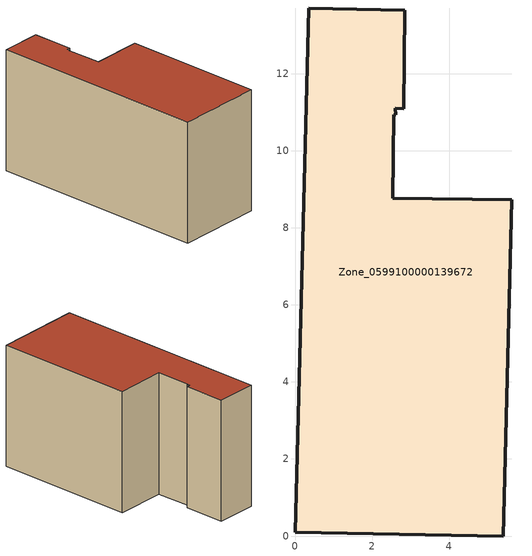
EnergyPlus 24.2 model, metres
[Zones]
Zone_0599100000139672
 floor ground (C_G): 0,0.09 0.36,13.7 2.85,13.64 2.82,11.09 2.6,11.1 2.62,10.93 2.56,10.93 2.53,8.76 5.63,8.73 5.4,0 z0
 wall outside (C_F): 0.36,13.7 0,0.09 5.4,0 5.63,8.73 2.53,8.76 2.56,10.93 2.62,10.93 2.6,11.1 2.82,11.09 2.85,13.64 0.36,13.7 z0:7.59
 roof outside (C_R): 2.62,10.93 2.6,11.1 2.82,11.09 2.85,13.64 0.36,13.7 0,0.09 5.4,0 5.63,8.73 2.53,8.76 2.56,10.93 z7.59
[BUILDING]
Pand.0599100000139672: North Axis=0; Terrain=City; Loads Convergence Tolerance Value=0.04; Temperature Convergence Tolerance Value=0.4; Solar Distribution=FullExterior; Maximum Number of Warmup Days=25; Minimum Number of Warmup Days=1
[Site:Location]
Rotterdam.The.Hague.AP_ZH_NLD Design_Conditions: Latitude=51.96; Longitude=4.45; Time Zone=1; Elevation=-4.5
[SITE:GROUNDTEMPERATURE:BUILDINGSURFACE]
18, 18, 18, 18, 18, 18, 18, 18, 18, 18, 18, 18
[MATERIAL] Thermal Absorptance=0.9; Solar Absorptance=0.7; Visible Absorptance=0.7
Name | Roughness | Thickness | Conductivity | Density | Specific Heat
G.TI.1975-1991 | MediumSmooth | 0.15 | 0.288461 | 540 | 1210
F.TI.1975-1991 | Rough | 0.3 | 0.230769 | 1920 | 840
R.TI.1975-1991 | MediumRough | 0.2 | 0.153846 | 1500 | 1000
[CONSTRUCTION]
C_G: G.TI.1975-1991
C_F: F.TI.1975-1991
C_R: R.TI.1975-1991
[ZONE]
Zone_0599100000139672: Type=1; Multiplier=1; Ceiling Height=Autocalculate; Volume=Autocalculate; Floor Area=autocalculate; Part of Total Floor Area=Yes
[ZONEINFILTRATION:DESIGNFLOWRATE]
Infil_Zone_0599100000139672: Zone or ZoneList or Space or SpaceList=Zone_0599100000139672; Schedule=AlwaysOn; Design Flow Rate Calculation Method=Flow/Area; Flow Rate per Floor Area=0.003; Constant Term Coefficient=1; Temperature Term Coefficient=0; Velocity Term Coefficient=0; Velocity Squared Term Coefficient=0
[HVACTEMPLATE:ZONE:IDEALLOADSAIRSYSTEM]
Zone_0599100000139672: Maximum Heating Supply Air Temperature=50; Minimum Cooling Supply Air Temperature=13; Maximum Heating Supply Air Humidity Ratio=0.0156; Minimum Cooling Supply Air Humidity Ratio=0.0077; Heating Limit=NoLimit; Cooling Limit=NoLimit; Dehumidification Control Type=ConstantSensibleHeatRatio; Cooling Sensible Heat Ratio=0.7; Dehumidification Setpoint=60; Humidification Control Type=None; Humidification Setpoint=30; Outdoor Air Method=None; Outdoor Air Flow Rate per Person=0.00944; Outdoor Air Flow Rate per Zone Floor Area=0; Outdoor Air Flow Rate per Zone=0; Demand Controlled Ventilation Type=None; Outdoor Air Economizer Type=NoEconomizer; Heat Recovery Type=None; Sensible Heat Recovery Effectiveness=0.7; Latent Heat Recovery Effectiveness=0.65
[ZONECONTROL:THERMOSTAT]
ThermostatControl_Zone_0599100000139672: Zone or ZoneList=Zone_0599100000139672; Control Type Schedule=DualSetpointControlType; Control 1=Thermostat_Zone_0599100000139672; Temperature Difference Between Cutout And Setpoint=0
[THERMOSTATSETPOINT:DUALSETPOINT]
Thermostat_Zone_0599100000139672: Heating Setpoint Temperature Schedule=HeatingSetpoint_Zone_0599100000139672; Cooling Setpoint Temperature Schedule=CoolingSetpoint_Zone_0599100000139672
[SCHEDULE:COMPACT]
HeatingSetpoint_Zone_0599100000139672: Through: 12/31, For: AllDays, Until: 24:00, 21
CoolingSetpoint_Zone_0599100000139672: Through: 12/31, For: AllDays, Until: 24:00, 24
DualSetpointControlType: Through: 12/31, For: AllDays, Until: 24:00, 4
AlwaysOn: Through: 12/31, For: AllDays, Until: 24:00, 1
